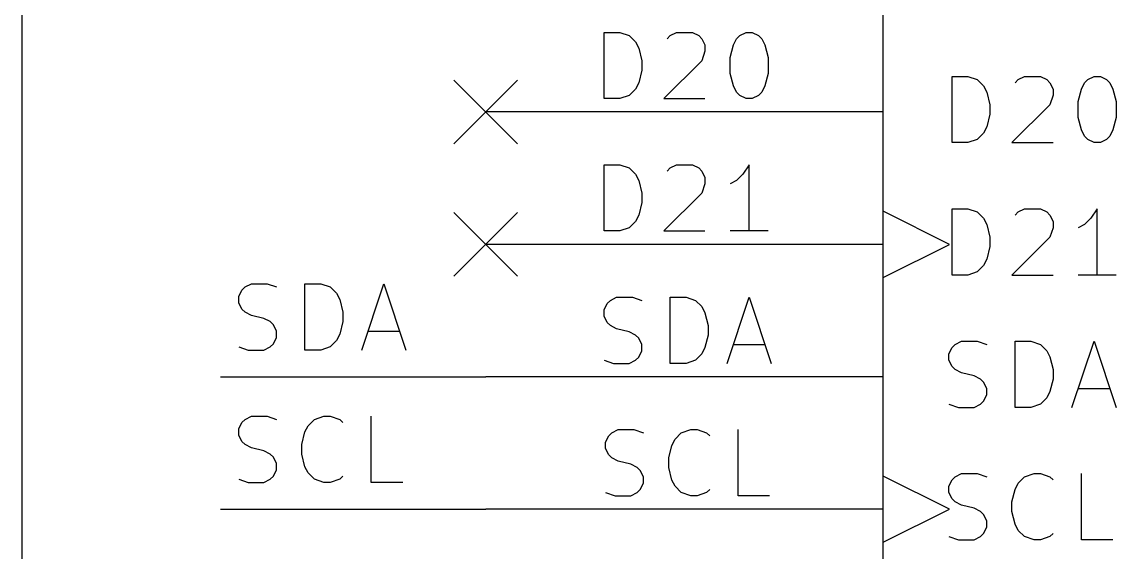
# Model space of a CAD drawing. Extents: x 0.4 to 11.3, y -7.9 to -0.4.
# Drawn here: x 3.65 to 4.476, y -2.732 to -2.332 of the extents above; entities that cross this region are included whole.
import ezdxf

# ---------------------------------------------------------------- set-up
doc = ezdxf.new("R2010")
doc.units = 0
doc.header["$MEASUREMENT"] = 0
for name, color, linetype in [('BLUE2', 5, 'CONTINUOUS'), ('BLUE3', 171, 'CONTINUOUS'), ('CYAN2', 4, 'CONTINUOUS'), ('GRAY1', 251, 'CONTINUOUS'), ('GREEN3', 91, 'CONTINUOUS'), ('LYELLOW', 51, 'CONTINUOUS'), ('RED2', 1, 'CONTINUOUS'), ('RED3', 11, 'CONTINUOUS')]:
    doc.layers.add(name, color=color, linetype=linetype)

msp = doc.modelspace()

# ---------------------------------------------------------------- linework, layer by layer
at = {"layer": 'BLUE2', "linetype": 'CONTINUOUS'}
for p, q in [((3.976, -2.376), (4.024, -2.424)), ((4.024, -2.376), (3.976, -2.424)), ((3.976, -2.476), (4.024, -2.524)), ((4.024, -2.476), (3.976, -2.524))]:
    msp.add_line(p, q, dxfattribs=at)
at = {"layer": 'BLUE3', "linetype": 'CONTINUOUS'}
msp.add_line((3.65, -0.85), (3.65, -6.45), dxfattribs=at)
at = {"layer": 'CYAN2', "linetype": 'CONTINUOUS'}
for p, q in [((4.3519, -2.42313), (4.3519, -2.37313)), ((4.3519, -2.37313), (4.36381, -2.37313)), ((4.3519, -2.42313), (4.3519, -2.37313)), ((4.3519, -2.37313), (4.36381, -2.37313)), ((4.36381, -2.37313), (4.37095, -2.37551)), ((4.36381, -2.37313), (4.37095, -2.37551)), ((4.37095, -2.37551), (4.37571, -2.38028)), ((4.37095, -2.37551), (4.37571, -2.38028)), ((4.39952, -2.37789), (4.4019, -2.37551)), ((4.39952, -2.37789), (4.4019, -2.37551)), ((4.4019, -2.37551), (4.40667, -2.37313)), ((4.4019, -2.37551), (4.40667, -2.37313)), ((4.40667, -2.37313), (4.41857, -2.37313)), ((4.40667, -2.37313), (4.41857, -2.37313)), ((4.41857, -2.37313), (4.42333, -2.37551)), ((4.41857, -2.37313), (4.42333, -2.37551)), ((4.42333, -2.37551), (4.42571, -2.37789)), ((4.42333, -2.37551), (4.42571, -2.37789)), ((4.42571, -2.37789), (4.42809, -2.38265)), ((4.42571, -2.37789), (4.42809, -2.38265)), ((4.44952, -2.38265), (4.4519, -2.37789)), ((4.44952, -2.38265), (4.4519, -2.37789)), ((4.4519, -2.37789), (4.45428, -2.37551)), ((4.4519, -2.37789), (4.45428, -2.37551)), ((4.45428, -2.37551), (4.45904, -2.37313)), ((4.45428, -2.37551), (4.45904, -2.37313)), ((4.45904, -2.37313), (4.46381, -2.37313)), ((4.45904, -2.37313), (4.46381, -2.37313)), ((4.46381, -2.37313), (4.46857, -2.37551)), ((4.46381, -2.37313), (4.46857, -2.37551)), ((4.46857, -2.37551), (4.47095, -2.37789)), ((4.46857, -2.37551), (4.47095, -2.37789)), ((4.47095, -2.37789), (4.47333, -2.38265)), ((4.47095, -2.37789), (4.47333, -2.38265)), ((4.37571, -2.38028), (4.37809, -2.38504)), ((4.37571, -2.38028), (4.37809, -2.38504)), ((4.37809, -2.38504), (4.38047, -2.39456)), ((4.37809, -2.38504), (4.38047, -2.39456)), ((4.42809, -2.38265), (4.42809, -2.38742)), ((4.42809, -2.38265), (4.42809, -2.38742)), ((4.44714, -2.39218), (4.44952, -2.38265)), ((4.44714, -2.39218), (4.44952, -2.38265)), ((4.47333, -2.38265), (4.47571, -2.39218)), ((4.47333, -2.38265), (4.47571, -2.39218)), ((4.38047, -2.39456), (4.38047, -2.4017)), ((4.38047, -2.39456), (4.38047, -2.4017)), ((4.42571, -2.39456), (4.39714, -2.42313)), ((4.42571, -2.39456), (4.39714, -2.42313)), ((4.42809, -2.38742), (4.42571, -2.39456)), ((4.42809, -2.38742), (4.42571, -2.39456)), ((4.44714, -2.40408), (4.44714, -2.39218)), ((4.44714, -2.40408), (4.44714, -2.39218)), ((4.47571, -2.39218), (4.47571, -2.40408)), ((4.47571, -2.39218), (4.47571, -2.40408)), ((4.38047, -2.4017), (4.37809, -2.41122)), ((4.38047, -2.4017), (4.37809, -2.41122)), ((4.44952, -2.41361), (4.44714, -2.40408)), ((4.44952, -2.41361), (4.44714, -2.40408)), ((4.47571, -2.40408), (4.47333, -2.41361)), ((4.47571, -2.40408), (4.47333, -2.41361)), ((4.37571, -2.41599), (4.37095, -2.42075)), ((4.37571, -2.41599), (4.37095, -2.42075)), ((4.37809, -2.41122), (4.37571, -2.41599)), ((4.37809, -2.41122), (4.37571, -2.41599)), ((4.4519, -2.41837), (4.44952, -2.41361)), ((4.4519, -2.41837), (4.44952, -2.41361)), ((4.45428, -2.42075), (4.4519, -2.41837)), ((4.45428, -2.42075), (4.4519, -2.41837)), ((4.47095, -2.41837), (4.46857, -2.42075)), ((4.47095, -2.41837), (4.46857, -2.42075)), ((4.47333, -2.41361), (4.47095, -2.41837)), ((4.47333, -2.41361), (4.47095, -2.41837)), ((4.36381, -2.42313), (4.3519, -2.42313)), ((4.36381, -2.42313), (4.3519, -2.42313)), ((4.37095, -2.42075), (4.36381, -2.42313)), ((4.37095, -2.42075), (4.36381, -2.42313)), ((4.39714, -2.42313), (4.42809, -2.42313)), ((4.39714, -2.42313), (4.42809, -2.42313)), ((4.45904, -2.42313), (4.45428, -2.42075)), ((4.45904, -2.42313), (4.45428, -2.42075)), ((4.46381, -2.42313), (4.45904, -2.42313)), ((4.46381, -2.42313), (4.45904, -2.42313)), ((4.46857, -2.42075), (4.46381, -2.42313)), ((4.46857, -2.42075), (4.46381, -2.42313)), ((4.3519, -2.52313), (4.3519, -2.47313)), ((4.3519, -2.47313), (4.36381, -2.47313)), ((4.3519, -2.52313), (4.3519, -2.47313)), ((4.3519, -2.47313), (4.36381, -2.47313)), ((4.36381, -2.47313), (4.37095, -2.47551)), ((4.36381, -2.47313), (4.37095, -2.47551)), ((4.37095, -2.47551), (4.37571, -2.48028)), ((4.37095, -2.47551), (4.37571, -2.48028)), ((4.39952, -2.47789), (4.4019, -2.47551)), ((4.39952, -2.47789), (4.4019, -2.47551)), ((4.4019, -2.47551), (4.40667, -2.47313)), ((4.4019, -2.47551), (4.40667, -2.47313)), ((4.40667, -2.47313), (4.41857, -2.47313)), ((4.40667, -2.47313), (4.41857, -2.47313)), ((4.41857, -2.47313), (4.42333, -2.47551)), ((4.41857, -2.47313), (4.42333, -2.47551)), ((4.42333, -2.47551), (4.42571, -2.47789)), ((4.42333, -2.47551), (4.42571, -2.47789)), ((4.46143, -2.47313), (4.45667, -2.48028)), ((4.46143, -2.47313), (4.45667, -2.48028)), ((4.46143, -2.52313), (4.46143, -2.47313)), ((4.46143, -2.52313), (4.46143, -2.47313)), ((4.37571, -2.48028), (4.37809, -2.48504)), ((4.37571, -2.48028), (4.37809, -2.48504)), ((4.37809, -2.48504), (4.38047, -2.49456)), ((4.37809, -2.48504), (4.38047, -2.49456)), ((4.42571, -2.47789), (4.42809, -2.48265)), ((4.42571, -2.47789), (4.42809, -2.48265)), ((4.42809, -2.48265), (4.42809, -2.48742)), ((4.42809, -2.48265), (4.42809, -2.48742)), ((4.4519, -2.48504), (4.44714, -2.48742)), ((4.4519, -2.48504), (4.44714, -2.48742)), ((4.45667, -2.48028), (4.4519, -2.48504)), ((4.45667, -2.48028), (4.4519, -2.48504)), ((4.42809, -2.48742), (4.42571, -2.49456)), ((4.42809, -2.48742), (4.42571, -2.49456)), ((4.38047, -2.5017), (4.37809, -2.51122)), ((4.38047, -2.5017), (4.37809, -2.51122)), ((4.38047, -2.49456), (4.38047, -2.5017)), ((4.38047, -2.49456), (4.38047, -2.5017)), ((4.42571, -2.49456), (4.39714, -2.52313)), ((4.42571, -2.49456), (4.39714, -2.52313)), ((4.37571, -2.51599), (4.37095, -2.52075)), ((4.37571, -2.51599), (4.37095, -2.52075)), ((4.37809, -2.51122), (4.37571, -2.51599)), ((4.37809, -2.51122), (4.37571, -2.51599)), ((4.36381, -2.52313), (4.3519, -2.52313)), ((4.36381, -2.52313), (4.3519, -2.52313)), ((4.37095, -2.52075), (4.36381, -2.52313)), ((4.37095, -2.52075), (4.36381, -2.52313)), ((4.39714, -2.52313), (4.42809, -2.52313)), ((4.39714, -2.52313), (4.42809, -2.52313)), ((4.47571, -2.52313), (4.44714, -2.52313)), ((4.47571, -2.52313), (4.44714, -2.52313)), ((4.3519, -2.57789), (4.35428, -2.57551)), ((4.3519, -2.57789), (4.35428, -2.57551)), ((4.35428, -2.57551), (4.35905, -2.57313)), ((4.35428, -2.57551), (4.35905, -2.57313)), ((4.35905, -2.57313), (4.37095, -2.57313)), ((4.35905, -2.57313), (4.37095, -2.57313)), ((4.37095, -2.57313), (4.37809, -2.57551)), ((4.37095, -2.57313), (4.37809, -2.57551)), ((4.39952, -2.62313), (4.39952, -2.57313)), ((4.39952, -2.57313), (4.41143, -2.57313)), ((4.39952, -2.62313), (4.39952, -2.57313)), ((4.39952, -2.57313), (4.41143, -2.57313)), ((4.41143, -2.57313), (4.41857, -2.57551)), ((4.41143, -2.57313), (4.41857, -2.57551)), ((4.41857, -2.57551), (4.42333, -2.58028)), ((4.41857, -2.57551), (4.42333, -2.58028)), ((4.44238, -2.62313), (4.45904, -2.57313)), ((4.44238, -2.62313), (4.45904, -2.57313)), ((4.45904, -2.57313), (4.47571, -2.62313)), ((4.45904, -2.57313), (4.47571, -2.62313)), ((4.34952, -2.58265), (4.3519, -2.57789)), ((4.34952, -2.58265), (4.3519, -2.57789)), ((4.34952, -2.58742), (4.34952, -2.58265)), ((4.34952, -2.58742), (4.34952, -2.58265)), ((4.42333, -2.58028), (4.42571, -2.58504)), ((4.42333, -2.58028), (4.42571, -2.58504)), ((4.3519, -2.59218), (4.34952, -2.58742)), ((4.3519, -2.59218), (4.34952, -2.58742)), ((4.35428, -2.59456), (4.3519, -2.59218)), ((4.35428, -2.59456), (4.3519, -2.59218)), ((4.42571, -2.58504), (4.42809, -2.59456)), ((4.42571, -2.58504), (4.42809, -2.59456)), ((4.35905, -2.59694), (4.35428, -2.59456)), ((4.35905, -2.59694), (4.35428, -2.59456)), ((4.36857, -2.59932), (4.35905, -2.59694)), ((4.36857, -2.59932), (4.35905, -2.59694)), ((4.37333, -2.6017), (4.36857, -2.59932)), ((4.37333, -2.6017), (4.36857, -2.59932)), ((4.42809, -2.59456), (4.42809, -2.6017)), ((4.42809, -2.59456), (4.42809, -2.6017)), ((4.37571, -2.60408), (4.37333, -2.6017)), ((4.37571, -2.60408), (4.37333, -2.6017)), ((4.37809, -2.60885), (4.37571, -2.60408)), ((4.37809, -2.60885), (4.37571, -2.60408)), ((4.37809, -2.61361), (4.37809, -2.60885)), ((4.37809, -2.61361), (4.37809, -2.60885)), ((4.42809, -2.6017), (4.42571, -2.61122)), ((4.42809, -2.6017), (4.42571, -2.61122)), ((4.44714, -2.60885), (4.47095, -2.60885)), ((4.44714, -2.60885), (4.47095, -2.60885)), ((4.37571, -2.61837), (4.37809, -2.61361)), ((4.37571, -2.61837), (4.37809, -2.61361)), ((4.42333, -2.61599), (4.41857, -2.62075)), ((4.42333, -2.61599), (4.41857, -2.62075)), ((4.42571, -2.61122), (4.42333, -2.61599)), ((4.42571, -2.61122), (4.42333, -2.61599)), ((4.34952, -2.62075), (4.35667, -2.62313)), ((4.34952, -2.62075), (4.35667, -2.62313)), ((4.35667, -2.62313), (4.36857, -2.62313)), ((4.35667, -2.62313), (4.36857, -2.62313)), ((4.36857, -2.62313), (4.37333, -2.62075)), ((4.36857, -2.62313), (4.37333, -2.62075)), ((4.37333, -2.62075), (4.37571, -2.61837)), ((4.37333, -2.62075), (4.37571, -2.61837)), ((4.41143, -2.62313), (4.39952, -2.62313)), ((4.41143, -2.62313), (4.39952, -2.62313)), ((4.41857, -2.62075), (4.41143, -2.62313)), ((4.41857, -2.62075), (4.41143, -2.62313)), ((4.35428, -2.67551), (4.35905, -2.67313)), ((4.35428, -2.67551), (4.35905, -2.67313)), ((4.35905, -2.67313), (4.37095, -2.67313)), ((4.35905, -2.67313), (4.37095, -2.67313)), ((4.37095, -2.67313), (4.37809, -2.67551)), ((4.37095, -2.67313), (4.37809, -2.67551)), ((4.40667, -2.67551), (4.41381, -2.67313)), ((4.40667, -2.67551), (4.41381, -2.67313)), ((4.41381, -2.67313), (4.41857, -2.67313)), ((4.41381, -2.67313), (4.41857, -2.67313)), ((4.41857, -2.67313), (4.42571, -2.67551)), ((4.41857, -2.67313), (4.42571, -2.67551)), ((4.44952, -2.72313), (4.44952, -2.67313)), ((4.44952, -2.72313), (4.44952, -2.67313)), ((4.34952, -2.68265), (4.3519, -2.67789)), ((4.34952, -2.68265), (4.3519, -2.67789)), ((4.34952, -2.68742), (4.34952, -2.68265)), ((4.34952, -2.68742), (4.34952, -2.68265)), ((4.3519, -2.67789), (4.35428, -2.67551)), ((4.3519, -2.67789), (4.35428, -2.67551)), ((4.39952, -2.68504), (4.4019, -2.68028)), ((4.39952, -2.68504), (4.4019, -2.68028)), ((4.4019, -2.68028), (4.40667, -2.67551)), ((4.4019, -2.68028), (4.40667, -2.67551)), ((4.42571, -2.67551), (4.42809, -2.67789)), ((4.42571, -2.67551), (4.42809, -2.67789)), ((4.3519, -2.69218), (4.34952, -2.68742)), ((4.3519, -2.69218), (4.34952, -2.68742)), ((4.39714, -2.69456), (4.39952, -2.68504)), ((4.39714, -2.69456), (4.39952, -2.68504)), ((4.35428, -2.69456), (4.3519, -2.69218)), ((4.35428, -2.69456), (4.3519, -2.69218)), ((4.35905, -2.69694), (4.35428, -2.69456)), ((4.35905, -2.69694), (4.35428, -2.69456)), ((4.36857, -2.69932), (4.35905, -2.69694)), ((4.36857, -2.69932), (4.35905, -2.69694)), ((4.37333, -2.7017), (4.36857, -2.69932)), ((4.37333, -2.7017), (4.36857, -2.69932)), ((4.39714, -2.7017), (4.39714, -2.69456)), ((4.39714, -2.7017), (4.39714, -2.69456)), ((4.37571, -2.70408), (4.37333, -2.7017)), ((4.37571, -2.70408), (4.37333, -2.7017)), ((4.37809, -2.70885), (4.37571, -2.70408)), ((4.37809, -2.70885), (4.37571, -2.70408)), ((4.39952, -2.71122), (4.39714, -2.7017)), ((4.39952, -2.71122), (4.39714, -2.7017)), ((4.37571, -2.71837), (4.37809, -2.71361)), ((4.37571, -2.71837), (4.37809, -2.71361)), ((4.37809, -2.71361), (4.37809, -2.70885)), ((4.37809, -2.71361), (4.37809, -2.70885)), ((4.4019, -2.71599), (4.39952, -2.71122)), ((4.4019, -2.71599), (4.39952, -2.71122)), ((4.40667, -2.72075), (4.4019, -2.71599)), ((4.40667, -2.72075), (4.4019, -2.71599)), ((4.34952, -2.72075), (4.35667, -2.72313)), ((4.34952, -2.72075), (4.35667, -2.72313)), ((4.35667, -2.72313), (4.36857, -2.72313)), ((4.35667, -2.72313), (4.36857, -2.72313)), ((4.36857, -2.72313), (4.37333, -2.72075)), ((4.36857, -2.72313), (4.37333, -2.72075)), ((4.37333, -2.72075), (4.37571, -2.71837)), ((4.37333, -2.72075), (4.37571, -2.71837)), ((4.41381, -2.72313), (4.40667, -2.72075)), ((4.41381, -2.72313), (4.40667, -2.72075)), ((4.41857, -2.72313), (4.41381, -2.72313)), ((4.41857, -2.72313), (4.41381, -2.72313)), ((4.42571, -2.72075), (4.41857, -2.72313)), ((4.42571, -2.72075), (4.41857, -2.72313)), ((4.42809, -2.71837), (4.42571, -2.72075)), ((4.42809, -2.71837), (4.42571, -2.72075)), ((4.47333, -2.72313), (4.44952, -2.72313)), ((4.47333, -2.72313), (4.44952, -2.72313))]:
    msp.add_line(p, q, dxfattribs=at)
at = {"layer": 'GRAY1', "linetype": 'CONTINUOUS'}
for p, q in [((3.81363, -2.53932), (3.81601, -2.53456)), ((3.81601, -2.53456), (3.81839, -2.53218)), ((3.81839, -2.53218), (3.82316, -2.5298)), ((3.82316, -2.5298), (3.83506, -2.5298)), ((3.83506, -2.5298), (3.8422, -2.53218)), ((3.86363, -2.5798), (3.86363, -2.5298)), ((3.86363, -2.5298), (3.87554, -2.5298)), ((3.87554, -2.5298), (3.88268, -2.53218)), ((3.88268, -2.53218), (3.88744, -2.53694)), ((3.90649, -2.5798), (3.92315, -2.5298)), ((3.92315, -2.5298), (3.93982, -2.5798)), ((3.81363, -2.54409), (3.81363, -2.53932)), ((3.88744, -2.53694), (3.88982, -2.5417)), ((3.88982, -2.5417), (3.8922, -2.55123)), ((3.81601, -2.54885), (3.81363, -2.54409)), ((3.81839, -2.55123), (3.81601, -2.54885)), ((3.82316, -2.55361), (3.81839, -2.55123)), ((3.8922, -2.55123), (3.8922, -2.55837)), ((3.83268, -2.55599), (3.82316, -2.55361)), ((3.83744, -2.55837), (3.83268, -2.55599)), ((3.83982, -2.56075), (3.83744, -2.55837)), ((3.8922, -2.55837), (3.88982, -2.56789)), ((3.8422, -2.56552), (3.83982, -2.56075)), ((3.8422, -2.57028), (3.8422, -2.56552)), ((3.88982, -2.56789), (3.88744, -2.57266)), ((3.91125, -2.56552), (3.93506, -2.56552)), ((3.83744, -2.57742), (3.83982, -2.57504)), ((3.83982, -2.57504), (3.8422, -2.57028)), ((3.88744, -2.57266), (3.88268, -2.57742)), ((3.81363, -2.57742), (3.82078, -2.5798)), ((3.82078, -2.5798), (3.83268, -2.5798)), ((3.83268, -2.5798), (3.83744, -2.57742)), ((3.87554, -2.5798), (3.86363, -2.5798)), ((3.88268, -2.57742), (3.87554, -2.5798)), ((3.81601, -2.63456), (3.81839, -2.63218)), ((3.81839, -2.63218), (3.82316, -2.6298)), ((3.82316, -2.6298), (3.83506, -2.6298)), ((3.83506, -2.6298), (3.8422, -2.63218)), ((3.86601, -2.63694), (3.87078, -2.63218)), ((3.87078, -2.63218), (3.87792, -2.6298)), ((3.87792, -2.6298), (3.88268, -2.6298)), ((3.88268, -2.6298), (3.88982, -2.63218)), ((3.88982, -2.63218), (3.8922, -2.63456)), ((3.91363, -2.6798), (3.91363, -2.6298)), ((3.81363, -2.63932), (3.81601, -2.63456)), ((3.81363, -2.64409), (3.81363, -2.63932)), ((3.86125, -2.65123), (3.86363, -2.6417)), ((3.86363, -2.6417), (3.86601, -2.63694)), ((3.81601, -2.64885), (3.81363, -2.64409)), ((3.81839, -2.65123), (3.81601, -2.64885)), ((3.82316, -2.65361), (3.81839, -2.65123)), ((3.83268, -2.65599), (3.82316, -2.65361)), ((3.83744, -2.65837), (3.83268, -2.65599)), ((3.83982, -2.66075), (3.83744, -2.65837)), ((3.86125, -2.65837), (3.86125, -2.65123)), ((3.86363, -2.66789), (3.86125, -2.65837)), ((3.8422, -2.66552), (3.83982, -2.66075)), ((3.8422, -2.67028), (3.8422, -2.66552)), ((3.83744, -2.67742), (3.83982, -2.67504)), ((3.83982, -2.67504), (3.8422, -2.67028)), ((3.86601, -2.67266), (3.86363, -2.66789)), ((3.87078, -2.67742), (3.86601, -2.67266)), ((3.8922, -2.67504), (3.88982, -2.67742)), ((3.81363, -2.67742), (3.82078, -2.6798)), ((3.82078, -2.6798), (3.83268, -2.6798)), ((3.83268, -2.6798), (3.83744, -2.67742)), ((3.87792, -2.6798), (3.87078, -2.67742)), ((3.88268, -2.6798), (3.87792, -2.6798)), ((3.88982, -2.67742), (3.88268, -2.6798)), ((3.93744, -2.6798), (3.91363, -2.6798))]:
    msp.add_line(p, q, dxfattribs=at)
at = {"layer": 'GREEN3', "linetype": 'CONTINUOUS'}
for p, q in [((3.8, -2.6), (4, -2.6)), ((3.8, -2.7), (4, -2.7))]:
    msp.add_line(p, q, dxfattribs=at)
at = {"layer": 'LYELLOW', "linetype": 'CONTINUOUS'}
msp.add_line((4.3, -6.05), (4.3, -1.45), dxfattribs=at)
at = {"layer": 'RED2', "linetype": 'CONTINUOUS'}
for p, q in [((4.3, -6.05), (4.3, -1.45)), ((4.3, -2.4), (4, -2.4)), ((4.3, -2.4), (4, -2.4)), ((4.35, -2.5), (4.3, -2.475)), ((4.35, -2.5), (4.3, -2.475)), ((4.3, -2.5), (4, -2.5)), ((4.3, -2.5), (4, -2.5)), ((4.3, -2.525), (4.35, -2.5)), ((4.3, -2.525), (4.35, -2.5)), ((4.3, -2.6), (4, -2.6)), ((4.3, -2.6), (4, -2.6)), ((4.35, -2.7), (4.3, -2.675)), ((4.35, -2.7), (4.3, -2.675)), ((4.3, -2.7), (4, -2.7)), ((4.3, -2.7), (4, -2.7)), ((4.3, -2.725), (4.35, -2.7)), ((4.3, -2.725), (4.35, -2.7))]:
    msp.add_line(p, q, dxfattribs=at)
at = {"layer": 'RED3', "linetype": 'CONTINUOUS'}
for p, q in [((4.08928, -2.38988), (4.08928, -2.33988)), ((4.08928, -2.33988), (4.10119, -2.33988)), ((4.08928, -2.38988), (4.08928, -2.33988)), ((4.08928, -2.33988), (4.10119, -2.33988)), ((4.10119, -2.33988), (4.10833, -2.34226)), ((4.10119, -2.33988), (4.10833, -2.34226)), ((4.10833, -2.34226), (4.11309, -2.34702)), ((4.10833, -2.34226), (4.11309, -2.34702)), ((4.13691, -2.34464), (4.13928, -2.34226)), ((4.13691, -2.34464), (4.13928, -2.34226)), ((4.13928, -2.34226), (4.14405, -2.33988)), ((4.13928, -2.34226), (4.14405, -2.33988)), ((4.14405, -2.33988), (4.15595, -2.33988)), ((4.14405, -2.33988), (4.15595, -2.33988)), ((4.15595, -2.33988), (4.16071, -2.34226)), ((4.15595, -2.33988), (4.16071, -2.34226)), ((4.16071, -2.34226), (4.16309, -2.34464)), ((4.16071, -2.34226), (4.16309, -2.34464)), ((4.16309, -2.34464), (4.16548, -2.3494)), ((4.16309, -2.34464), (4.16548, -2.3494)), ((4.1869, -2.3494), (4.18928, -2.34464)), ((4.1869, -2.3494), (4.18928, -2.34464)), ((4.18928, -2.34464), (4.19167, -2.34226)), ((4.18928, -2.34464), (4.19167, -2.34226)), ((4.19167, -2.34226), (4.19643, -2.33988)), ((4.19167, -2.34226), (4.19643, -2.33988)), ((4.19643, -2.33988), (4.20119, -2.33988)), ((4.19643, -2.33988), (4.20119, -2.33988)), ((4.20119, -2.33988), (4.20595, -2.34226)), ((4.20119, -2.33988), (4.20595, -2.34226)), ((4.20595, -2.34226), (4.20833, -2.34464)), ((4.20595, -2.34226), (4.20833, -2.34464)), ((4.20833, -2.34464), (4.21071, -2.3494)), ((4.20833, -2.34464), (4.21071, -2.3494)), ((4.11309, -2.34702), (4.11548, -2.35178)), ((4.11309, -2.34702), (4.11548, -2.35178)), ((4.11548, -2.35178), (4.11785, -2.36131)), ((4.11548, -2.35178), (4.11785, -2.36131)), ((4.16548, -2.3494), (4.16548, -2.35417)), ((4.16548, -2.3494), (4.16548, -2.35417)), ((4.18452, -2.35893), (4.1869, -2.3494)), ((4.18452, -2.35893), (4.1869, -2.3494)), ((4.21071, -2.3494), (4.21309, -2.35893)), ((4.21071, -2.3494), (4.21309, -2.35893)), ((4.11785, -2.36131), (4.11785, -2.36845)), ((4.11785, -2.36131), (4.11785, -2.36845)), ((4.16309, -2.36131), (4.13452, -2.38988)), ((4.16309, -2.36131), (4.13452, -2.38988)), ((4.16548, -2.35417), (4.16309, -2.36131)), ((4.16548, -2.35417), (4.16309, -2.36131)), ((4.18452, -2.37083), (4.18452, -2.35893)), ((4.18452, -2.37083), (4.18452, -2.35893)), ((4.21309, -2.35893), (4.21309, -2.37083)), ((4.21309, -2.35893), (4.21309, -2.37083)), ((4.11785, -2.36845), (4.11548, -2.37797)), ((4.11785, -2.36845), (4.11548, -2.37797)), ((4.11548, -2.37797), (4.11309, -2.38274)), ((4.11548, -2.37797), (4.11309, -2.38274)), ((4.1869, -2.38035), (4.18452, -2.37083)), ((4.1869, -2.38035), (4.18452, -2.37083)), ((4.21309, -2.37083), (4.21071, -2.38035)), ((4.21309, -2.37083), (4.21071, -2.38035)), ((4.11309, -2.38274), (4.10833, -2.3875)), ((4.11309, -2.38274), (4.10833, -2.3875)), ((4.18928, -2.38512), (4.1869, -2.38035)), ((4.18928, -2.38512), (4.1869, -2.38035)), ((4.19167, -2.3875), (4.18928, -2.38512)), ((4.19167, -2.3875), (4.18928, -2.38512)), ((4.20833, -2.38512), (4.20595, -2.3875)), ((4.20833, -2.38512), (4.20595, -2.3875)), ((4.21071, -2.38035), (4.20833, -2.38512)), ((4.21071, -2.38035), (4.20833, -2.38512)), ((4.10119, -2.38988), (4.08928, -2.38988)), ((4.10119, -2.38988), (4.08928, -2.38988)), ((4.10833, -2.3875), (4.10119, -2.38988)), ((4.10833, -2.3875), (4.10119, -2.38988)), ((4.13452, -2.38988), (4.16548, -2.38988)), ((4.13452, -2.38988), (4.16548, -2.38988)), ((4.19643, -2.38988), (4.19167, -2.3875)), ((4.19643, -2.38988), (4.19167, -2.3875)), ((4.20119, -2.38988), (4.19643, -2.38988)), ((4.20119, -2.38988), (4.19643, -2.38988)), ((4.20595, -2.3875), (4.20119, -2.38988)), ((4.20595, -2.3875), (4.20119, -2.38988)), ((4.08928, -2.48988), (4.08928, -2.43988)), ((4.08928, -2.43988), (4.10119, -2.43988)), ((4.08928, -2.48988), (4.08928, -2.43988)), ((4.08928, -2.43988), (4.10119, -2.43988)), ((4.10119, -2.43988), (4.10833, -2.44226)), ((4.10119, -2.43988), (4.10833, -2.44226)), ((4.10833, -2.44226), (4.11309, -2.44702)), ((4.10833, -2.44226), (4.11309, -2.44702)), ((4.13691, -2.44464), (4.13928, -2.44226)), ((4.13691, -2.44464), (4.13928, -2.44226)), ((4.13928, -2.44226), (4.14405, -2.43988)), ((4.13928, -2.44226), (4.14405, -2.43988)), ((4.14405, -2.43988), (4.15595, -2.43988)), ((4.14405, -2.43988), (4.15595, -2.43988)), ((4.15595, -2.43988), (4.16071, -2.44226)), ((4.15595, -2.43988), (4.16071, -2.44226)), ((4.16071, -2.44226), (4.16309, -2.44464)), ((4.16071, -2.44226), (4.16309, -2.44464)), ((4.19881, -2.43988), (4.19405, -2.44702)), ((4.19881, -2.43988), (4.19405, -2.44702)), ((4.19881, -2.48988), (4.19881, -2.43988)), ((4.19881, -2.48988), (4.19881, -2.43988)), ((4.11309, -2.44702), (4.11548, -2.45178)), ((4.11309, -2.44702), (4.11548, -2.45178)), ((4.11548, -2.45178), (4.11785, -2.46131)), ((4.11548, -2.45178), (4.11785, -2.46131)), ((4.16309, -2.44464), (4.16548, -2.4494)), ((4.16309, -2.44464), (4.16548, -2.4494)), ((4.16548, -2.4494), (4.16548, -2.45417)), ((4.16548, -2.4494), (4.16548, -2.45417)), ((4.18928, -2.45178), (4.18452, -2.45417)), ((4.18928, -2.45178), (4.18452, -2.45417)), ((4.19405, -2.44702), (4.18928, -2.45178)), ((4.19405, -2.44702), (4.18928, -2.45178)), ((4.16548, -2.45417), (4.16309, -2.46131)), ((4.16548, -2.45417), (4.16309, -2.46131)), ((4.11785, -2.46845), (4.11548, -2.47797)), ((4.11785, -2.46845), (4.11548, -2.47797)), ((4.11785, -2.46131), (4.11785, -2.46845)), ((4.11785, -2.46131), (4.11785, -2.46845)), ((4.16309, -2.46131), (4.13452, -2.48988)), ((4.16309, -2.46131), (4.13452, -2.48988)), ((4.11309, -2.48274), (4.10833, -2.4875)), ((4.11309, -2.48274), (4.10833, -2.4875)), ((4.11548, -2.47797), (4.11309, -2.48274)), ((4.11548, -2.47797), (4.11309, -2.48274)), ((4.10119, -2.48988), (4.08928, -2.48988)), ((4.10119, -2.48988), (4.08928, -2.48988)), ((4.10833, -2.4875), (4.10119, -2.48988)), ((4.10833, -2.4875), (4.10119, -2.48988)), ((4.13452, -2.48988), (4.16548, -2.48988)), ((4.13452, -2.48988), (4.16548, -2.48988)), ((4.21309, -2.48988), (4.18452, -2.48988)), ((4.21309, -2.48988), (4.18452, -2.48988)), ((4.09167, -2.54464), (4.09405, -2.54226)), ((4.09167, -2.54464), (4.09405, -2.54226)), ((4.09405, -2.54226), (4.09881, -2.53988)), ((4.09405, -2.54226), (4.09881, -2.53988)), ((4.09881, -2.53988), (4.11071, -2.53988)), ((4.09881, -2.53988), (4.11071, -2.53988)), ((4.11071, -2.53988), (4.11786, -2.54226)), ((4.11071, -2.53988), (4.11786, -2.54226)), ((4.13928, -2.58988), (4.13928, -2.53988)), ((4.13928, -2.53988), (4.15119, -2.53988)), ((4.13928, -2.58988), (4.13928, -2.53988)), ((4.13928, -2.53988), (4.15119, -2.53988)), ((4.15119, -2.53988), (4.15833, -2.54226)), ((4.15119, -2.53988), (4.15833, -2.54226)), ((4.15833, -2.54226), (4.16309, -2.54702)), ((4.15833, -2.54226), (4.16309, -2.54702)), ((4.18214, -2.58988), (4.19881, -2.53988)), ((4.18214, -2.58988), (4.19881, -2.53988)), ((4.19881, -2.53988), (4.21548, -2.58988)), ((4.19881, -2.53988), (4.21548, -2.58988)), ((4.08929, -2.5494), (4.09167, -2.54464)), ((4.08929, -2.5494), (4.09167, -2.54464)), ((4.08929, -2.55417), (4.08929, -2.5494)), ((4.08929, -2.55417), (4.08929, -2.5494)), ((4.16309, -2.54702), (4.16548, -2.55178)), ((4.16309, -2.54702), (4.16548, -2.55178)), ((4.09167, -2.55893), (4.08929, -2.55417)), ((4.09167, -2.55893), (4.08929, -2.55417)), ((4.09405, -2.56131), (4.09167, -2.55893)), ((4.09405, -2.56131), (4.09167, -2.55893)), ((4.16548, -2.55178), (4.16785, -2.56131)), ((4.16548, -2.55178), (4.16785, -2.56131)), ((4.09881, -2.56369), (4.09405, -2.56131)), ((4.09881, -2.56369), (4.09405, -2.56131)), ((4.10833, -2.56607), (4.09881, -2.56369)), ((4.10833, -2.56607), (4.09881, -2.56369)), ((4.11309, -2.56845), (4.10833, -2.56607)), ((4.11309, -2.56845), (4.10833, -2.56607)), ((4.16785, -2.56131), (4.16785, -2.56845)), ((4.16785, -2.56131), (4.16785, -2.56845)), ((4.11548, -2.57083), (4.11309, -2.56845)), ((4.11548, -2.57083), (4.11309, -2.56845)), ((4.11786, -2.57559), (4.11548, -2.57083)), ((4.11786, -2.57559), (4.11548, -2.57083)), ((4.11786, -2.58035), (4.11786, -2.57559)), ((4.11786, -2.58035), (4.11786, -2.57559)), ((4.16785, -2.56845), (4.16548, -2.57797)), ((4.16785, -2.56845), (4.16548, -2.57797)), ((4.18691, -2.57559), (4.21071, -2.57559)), ((4.18691, -2.57559), (4.21071, -2.57559)), ((4.11548, -2.58512), (4.11786, -2.58035)), ((4.11548, -2.58512), (4.11786, -2.58035)), ((4.16309, -2.58274), (4.15833, -2.5875)), ((4.16309, -2.58274), (4.15833, -2.5875)), ((4.16548, -2.57797), (4.16309, -2.58274)), ((4.16548, -2.57797), (4.16309, -2.58274)), ((4.08929, -2.5875), (4.09643, -2.58988)), ((4.08929, -2.5875), (4.09643, -2.58988)), ((4.09643, -2.58988), (4.10833, -2.58988)), ((4.09643, -2.58988), (4.10833, -2.58988)), ((4.10833, -2.58988), (4.11309, -2.5875)), ((4.10833, -2.58988), (4.11309, -2.5875)), ((4.11309, -2.5875), (4.11548, -2.58512)), ((4.11309, -2.5875), (4.11548, -2.58512)), ((4.15119, -2.58988), (4.13928, -2.58988)), ((4.15119, -2.58988), (4.13928, -2.58988)), ((4.15833, -2.5875), (4.15119, -2.58988)), ((4.15833, -2.5875), (4.15119, -2.58988)), ((4.09285, -2.64464), (4.09524, -2.64226)), ((4.09285, -2.64464), (4.09524, -2.64226)), ((4.09524, -2.64226), (4.1, -2.63988)), ((4.09524, -2.64226), (4.1, -2.63988)), ((4.1, -2.63988), (4.1119, -2.63988)), ((4.1, -2.63988), (4.1119, -2.63988)), ((4.1119, -2.63988), (4.11905, -2.64226)), ((4.1119, -2.63988), (4.11905, -2.64226)), ((4.14285, -2.64702), (4.14762, -2.64226)), ((4.14285, -2.64702), (4.14762, -2.64226)), ((4.14762, -2.64226), (4.15476, -2.63988)), ((4.14762, -2.64226), (4.15476, -2.63988)), ((4.15476, -2.63988), (4.15952, -2.63988)), ((4.15476, -2.63988), (4.15952, -2.63988)), ((4.15952, -2.63988), (4.16667, -2.64226)), ((4.15952, -2.63988), (4.16667, -2.64226)), ((4.16667, -2.64226), (4.16904, -2.64464)), ((4.16667, -2.64226), (4.16904, -2.64464)), ((4.19047, -2.68988), (4.19047, -2.63988)), ((4.19047, -2.68988), (4.19047, -2.63988)), ((4.09048, -2.6494), (4.09285, -2.64464)), ((4.09048, -2.6494), (4.09285, -2.64464)), ((4.09048, -2.65417), (4.09048, -2.6494)), ((4.09048, -2.65417), (4.09048, -2.6494)), ((4.14047, -2.65178), (4.14285, -2.64702)), ((4.14047, -2.65178), (4.14285, -2.64702)), ((4.09285, -2.65893), (4.09048, -2.65417)), ((4.09285, -2.65893), (4.09048, -2.65417)), ((4.13809, -2.66131), (4.14047, -2.65178)), ((4.13809, -2.66131), (4.14047, -2.65178)), ((4.09524, -2.66131), (4.09285, -2.65893)), ((4.09524, -2.66131), (4.09285, -2.65893)), ((4.1, -2.66369), (4.09524, -2.66131)), ((4.1, -2.66369), (4.09524, -2.66131)), ((4.10952, -2.66607), (4.1, -2.66369)), ((4.10952, -2.66607), (4.1, -2.66369)), ((4.11428, -2.66845), (4.10952, -2.66607)), ((4.11428, -2.66845), (4.10952, -2.66607)), ((4.13809, -2.66845), (4.13809, -2.66131)), ((4.13809, -2.66845), (4.13809, -2.66131)), ((4.11667, -2.67083), (4.11428, -2.66845)), ((4.11667, -2.67083), (4.11428, -2.66845)), ((4.11905, -2.67559), (4.11667, -2.67083)), ((4.11905, -2.67559), (4.11667, -2.67083)), ((4.14047, -2.67797), (4.13809, -2.66845)), ((4.14047, -2.67797), (4.13809, -2.66845)), ((4.11667, -2.68512), (4.11905, -2.68035)), ((4.11667, -2.68512), (4.11905, -2.68035)), ((4.11905, -2.68035), (4.11905, -2.67559)), ((4.11905, -2.68035), (4.11905, -2.67559)), ((4.14285, -2.68274), (4.14047, -2.67797)), ((4.14285, -2.68274), (4.14047, -2.67797)), ((4.14762, -2.6875), (4.14285, -2.68274)), ((4.14762, -2.6875), (4.14285, -2.68274)), ((4.09048, -2.6875), (4.09762, -2.68988)), ((4.09048, -2.6875), (4.09762, -2.68988)), ((4.09762, -2.68988), (4.10952, -2.68988)), ((4.09762, -2.68988), (4.10952, -2.68988)), ((4.10952, -2.68988), (4.11428, -2.6875)), ((4.10952, -2.68988), (4.11428, -2.6875)), ((4.11428, -2.6875), (4.11667, -2.68512)), ((4.11428, -2.6875), (4.11667, -2.68512)), ((4.15476, -2.68988), (4.14762, -2.6875)), ((4.15476, -2.68988), (4.14762, -2.6875)), ((4.15952, -2.68988), (4.15476, -2.68988)), ((4.15952, -2.68988), (4.15476, -2.68988)), ((4.16667, -2.6875), (4.15952, -2.68988)), ((4.16667, -2.6875), (4.15952, -2.68988)), ((4.16904, -2.68512), (4.16667, -2.6875)), ((4.16904, -2.68512), (4.16667, -2.6875)), ((4.21428, -2.68988), (4.19047, -2.68988)), ((4.21428, -2.68988), (4.19047, -2.68988))]:
    msp.add_line(p, q, dxfattribs=at)

doc.saveas('drawing.dxf')
